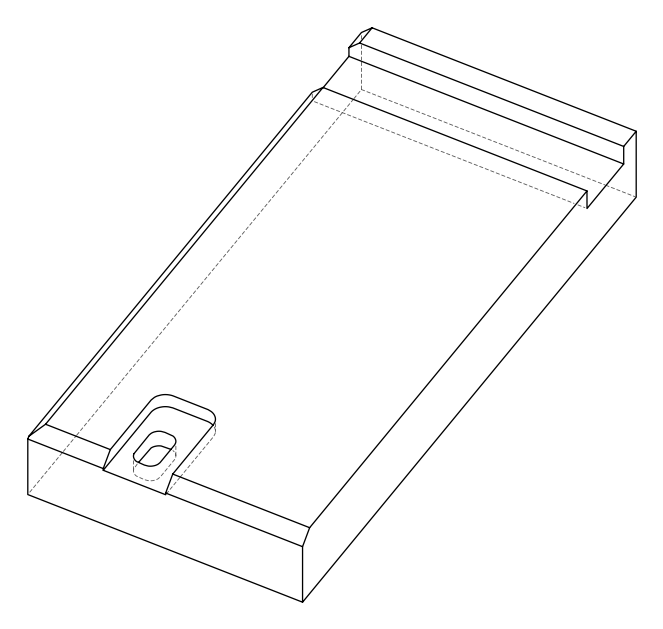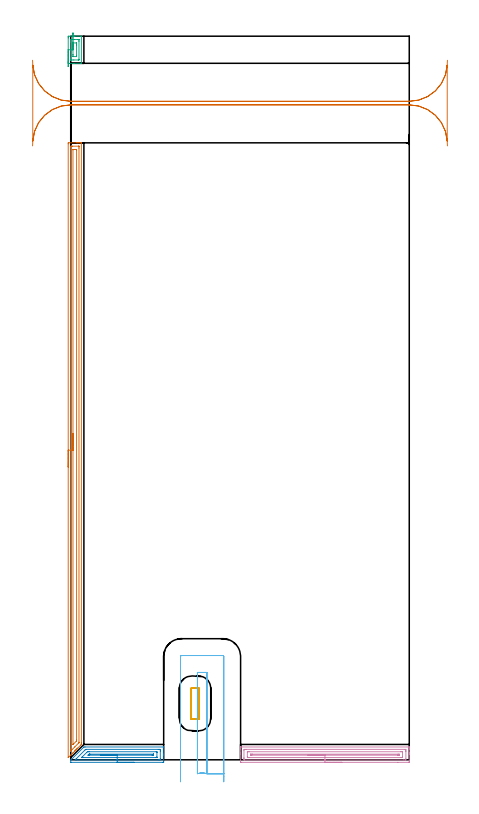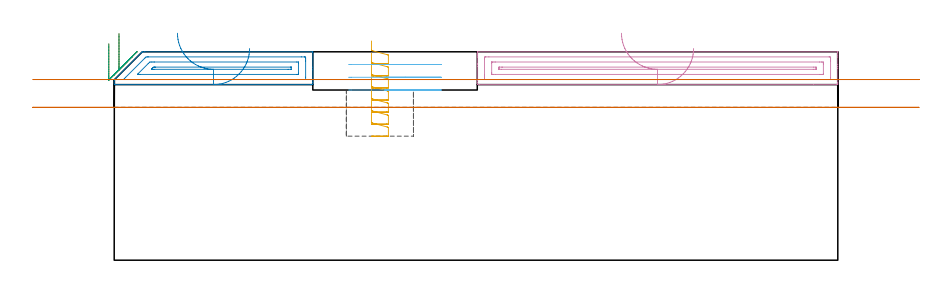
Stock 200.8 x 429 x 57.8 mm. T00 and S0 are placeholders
(PLAN: 7 operations, 3 tool changes, 20.5 min)
(1 AREA_MILL | FG_CHAMFER_SURFACE | UGT0205_001 | 8.88 min | 11258 mm3)
(2 AREA_MILL_1 | FG_CHAMFER_SURFACE_1 | UGT0205_001 | 1.83 min | 2313 mm3)
(3 AREA_MILL_2 | FG_CHAMFER_SURFACE_2 | UGT0205_001 | 0.6 min | 653 mm3)
(4 AREA_MILL_3 | FG_CHAMFER_SURFACE_3 | UGT0205_001 | 3.38 min | 4370 mm3)
(5 MILL_RECTANGULAR_POCKET | POCKET_RECTANGULAR_STRAIGHT | UGT0201_131 | Follow Part, ap 3.475, ae 75% | 1.35 min | 13093 mm3)
(6 MILL_SLOT | SLOT_PARTIAL_RECTANGULAR | UGT0201_104 | Follow Part, ap 5, ae 75% | 2 min | 27816 mm3)
(7 MILL_RECTANGULAR_SLOT | SLOT_RECTANGULAR | UGT0201_009 | Follow Part, ap 11.25, ae 75% | 2.41 min | 145322 mm3)
(TOOL UGT0205_001 | Chamfer Mill 20 x 3 x 45 deg. | D20 FL50 Z2)
(TOOL UGT0201_131 | Carbide End Mill 13.9 | D13.9 FL30 Z4)
(TOOL UGT0201_104 | End Mill 20 mm | D20 FL22 Z2)
(TOOL UGT0201_009 | End Mill 45 mm | D45 FL63 Z6)
(OP 1 AREA_MILL)
G17 G21 G94 G90
T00 M6
G54
G17 G0 G90 X-1.5 Y173.55 S1061 M3
G43 Z67.8 H0
Z60.
G94 G1 Y173.588 Z59.128 F250.
Y173.702 Z58.264
Y173.891 Z57.412
Y174.153 Z56.58
Y174.487 Z55.774
Y174.89 Z55.
Y175.358 Z54.264
Y175.89 Z53.572
Y176.479 Z52.929
Y177.122 Z52.34
Y177.814 Z51.809
Y178.55 Z51.34
Y179.324 Z50.937
Y180.13 Z50.603
Y180.962 Z50.341
Y181.814 Z50.152
Y182.678 Z50.038
Y183.55 Z50.
X-1.499 Y365.193 Z50.001
X-1.496 Y365.587 Z50.002
X-1.492 Y365.79 Z50.005
X-1.109 Y365.8 Z50.388
X3.277 Z54.771
X3.838 Z55.334
X4.154 Z55.65
X4.715 Z56.211
X5.031 Z56.526
X5.665 Z57.164
X6.017 Z57.517
X6.161 Y365.798 Z57.653
X6.298 Y365.79 Z57.788
X6.3 Y365.639 Z57.8
Y9.941
X6.293 Y9.099 Z57.793
X6.247 Y9.048 Z57.746
X5.909 Y8.707 Z57.406
X4.154 Y6.952 Z55.65
X4.018 Y6.817 Z55.516
X3.855 Y6.654 Z55.353
X3.716 Y6.514 Z55.211
X3.571 Y6.37 Z55.069
X3.424 Y6.223 Z54.922
X3.277 Y6.075 Z54.772
X3.125 Y5.924 Z54.623
X2.993 Y5.792 Z54.49
X2.839 Y5.636 Z54.334
X2.679 Y5.478 Z54.177
X2.562 Y5.361 Z54.059
X2.4 Y5.197 Z53.895
X2.232 Y5.032 Z53.73
X1.523 Y4.322 Z53.021
X1.341 Y4.139 Z52.837
X0.747 Y3.547 Z52.246
X0.061 Y2.86 Z51.56
X-1.339 Y1.461 Z50.161
X-1.493 Y1.319 Z50.006
X-1.5 Y1.461 Z50.
Y183.55
X-0.086 Z51.414
X-0.085 Y363.258 Z51.415
X-0.084 Y363.407 Z51.416
X-0.079 Y363.77 Z51.421
X0.269 Y363.791 Z51.769
X0.646 Y363.797 Z52.146
X1.137 Y363.8 Z52.637
X4.646 Z56.146
X4.818 Y363.797 Z56.318
X4.847 Y363.795 Z56.347
X4.873 Y363.791 Z56.373
X4.879 Y363.756 Z56.379
X4.883 Y363.558 Z56.383
X4.885 Y363.407 Z56.385
X4.886 Y362.663 Z56.386
X4.885 Y10.461 Z56.385
X4.884 Y10.275 Z56.384
X4.881 Y10.183 Z56.381
X4.879 Y10.141 Z56.379
X4.858 Y10.117 Z56.358
X4.689 Y9.941 Z56.189
X2.4 Y7.65 Z53.9
X0.646 Y5.895 Z52.146
X0.228 Y5.478 Z51.728
X0.069 Y5.321 Z51.569
X-0.007 Y5.249 Z51.493
X-0.069 Y5.192 Z51.431
X-0.079 Y5.322 Z51.421
X-0.082 Y5.478 Z51.418
X-0.085 Y5.941 Z51.415
X-0.086 Y6.222 Z51.414
Y183.55
X1.328 Z52.828
X1.329 Y361.622 Z52.829
X1.33 Y361.721 Z52.83
X1.333 Y361.769 Z52.833
X1.335 Y361.787 Z52.835
X1.355 Y361.793 Z52.855
X1.523 Y361.796 Z53.023
X2.225 Y361.8 Z53.725
X2.4 Z53.9
X3.103 Y361.799 Z54.603
X3.277 Y361.796 Z54.777
X3.451 Y361.79 Z54.951
X3.465 Y361.788 Z54.965
X3.467 Y361.775 Z54.967
X3.47 Y361.741 Z54.97
X3.471 Y361.688 Z54.971
Y361.622
Y11.726
X3.47 Y11.529 Z54.97
X3.467 Y11.331 Z54.967
X3.464 Y11.201 Z54.964
X3.448 Y11.159 Z54.948
X3.422 Y11.13 Z54.922
X3.277 Y10.978 Z54.777
X1.348 Y9.048 Z52.848
X1.34 Y9.044 Z52.84
X1.334 Y9.045 Z52.834
X1.332 Y9.048 Z52.832
X1.33 Y9.062 Z52.83
X1.329 Y9.246 Z52.829
X1.328 Y183.55 Z52.828
Y184.422 Z52.867
Y185.286 Z52.98
Y186.138 Z53.169
Y186.97 Z53.432
Y187.776 Z53.765
Y188.55 Z54.168
Y189.286 Z54.637
Y189.978 Z55.168
Y190.621 Z55.757
Y191.21 Z56.401
Y191.742 Z57.093
Y192.21 Z57.828
Y192.613 Z58.602
Y192.947 Z59.408
Y193.209 Z60.24
Y193.398 Z61.092
Y193.512 Z61.957
Y193.55 Z62.828
G0 Z67.8
M5
M2
(OP 2 AREA_MILL_1)
G17 G21 G94 G90
T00 M6
G54
G17 G0 G90 X37.55 Y-1.5 S1061 M3
G43 Z67.8 H0
Z58.7
G94 G1 X37.512 Z57.828 F250.
X37.398 Z56.964
X37.209 Z56.112
X36.947 Z55.28
X36.613 Z54.474
X36.21 Z53.7
X35.742 Z52.964
X35.21 Z52.272
X34.621 Z51.629
X33.978 Z51.04
X33.286 Z50.508
X32.55 Z50.04
X31.776 Z49.637
X30.97 Z49.303
X30.138 Z49.041
X29.286 Z48.852
X28.422 Z48.738
X27.55 Z48.7
X0.35 Y-1.499 Z48.701
X0.076 Y-1.496 Z48.704
X0.001 Y-1.492 Z48.706
X0. Y-0.211 Z49.986
X0.005 Y-0.2 Z49.997
X0.013 Y-0.186 Z50.011
X7.704 Y7.504 Z57.702
X7.805 Y7.597 Z57.789
X8.495 Y7.6 Z57.8
X55.024
X55.091 Y7.596 Z57.79
X55.094 Y7.583 Z57.777
X55.1 Y7.412 Z57.61
Y3.342 Z53.541
Y2.606 Z52.8
Y-0.949 Z49.247
X55.098 Y-1.466 Z48.73
X55.093 Y-1.491 Z48.705
X54.581 Y-1.5 Z48.7
X27.55
Y-0.086 Z50.114
X3.203 Y-0.085 Z50.115
X3.178
X2.602 Y-0.06 Z50.14
X2.887 Y0.232 Z50.432
X3.178 Y0.528 Z50.728
X8.495 Y5.845 Z56.045
X8.655 Y6. Z56.2
X8.822 Y6.16 Z56.36
X9.357 Y6.185 Z56.385
X9.382
X51.897 Y6.186 Z56.386
X52.784 Y6.185 Z56.385
X52.809 Y6.183 Z56.383
X53.09 Y6.16 Z56.36
X53.097 Y5.871 Z56.071
X53.099 Y5.271 Z55.471
X53.1 Y4.979 Z55.179
X53.099 Y0.538 Z50.738
X53.09 Y-0.06 Z50.14
X52.832 Y-0.084 Z50.116
X52.809 Y-0.085 Z50.115
X51.948 Y-0.086 Z50.114
X27.55
Y1.328 Z51.528
X7.11 Y1.329 Z51.529
X6.925 Y1.331 Z51.531
X6.723 Y1.335 Z51.535
X6.467 Y1.357 Z51.557
X6.609 Y1.506 Z51.706
X6.723 Y1.624 Z51.824
X9.432 Y4.332 Z54.532
X9.484 Y4.383 Z54.583
X9.886 Y4.765 Z54.965
X10.268 Y4.769 Z54.969
X10.767 Y4.771 Z54.971
X11.154 Y4.772 Z54.972
X50.649 Y4.771 Z54.971
X51.036 Y4.767 Z54.967
X51.082 Y4.765 Z54.965
X51.094 Y4.575 Z54.775
X51.099 Y4.447 Z54.647
X51.1 Y4.383 Z54.583
Y4.319 Z54.519
Y1.653 Z51.853
X51.098 Y1.589 Z51.789
X51.09 Y1.461 Z51.661
X51.075 Y1.335 Z51.535
X51.036 Y1.333 Z51.533
X50.537 Y1.329 Z51.529
X27.55 Y1.328 Z51.528
Y2.743 Z52.943
X11.017
X10.512 Y2.745 Z52.945
X10.339 Y2.748 Z52.948
X10.314 Y2.749 Z52.949
Y2.754 Z52.954
X10.344 Y2.79 Z52.99
X10.4 Y2.849 Z53.049
X10.539 Y2.99 Z53.19
X10.656 Y3.105 Z53.305
X10.776 Y3.22 Z53.42
X10.914 Y3.35 Z53.55
X11.078 Y3.355 Z53.555
X11.154 Y3.356 Z53.556
X11.291 Y3.357 Z53.557
X11.427
X48.967
X49.043 Y3.356 Z53.556
X49.079 Y3.353 Z53.553
X49.09 Y3.351 Z53.551
X49.091 Y3.339 Z53.539
X49.092 Y2.778 Z52.978
X49.085 Y2.749 Z52.949
X49.059 Y2.747 Z52.947
X48.99 Y2.745 Z52.945
X48.377 Y2.743 Z52.943
X48.241
X27.55
X26.678 Z52.981
X25.814 Z53.095
X24.962 Z53.283
X24.13 Z53.546
X23.324 Z53.88
X22.55 Z54.282
X21.814 Z54.751
X21.122 Z55.282
X20.479 Z55.872
X19.89 Z56.515
X19.358 Z57.207
X18.89 Z57.943
X18.487 Z58.716
X18.153 Z59.522
X17.891 Z60.354
X17.702 Z61.206
X17.588 Z62.071
X17.55 Z62.943
G0 Z67.8
M5
M2
(OP 3 AREA_MILL_2)
G17 G21 G94 G90
T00 M6
G54
G17 G0 G90 X-1.5 Y410.95 S1061 M3
G43 Z67.8 H0
Z60.
G94 G1 Y410.988 Z59.128 F250.
Y411.102 Z58.264
Y411.291 Z57.412
Y411.553 Z56.58
Y411.887 Z55.774
Y412.29 Z55.
Y412.758 Z54.264
Y413.29 Z53.572
Y413.879 Z52.929
Y414.522 Z52.34
Y415.214 Z51.809
Y415.95 Z51.34
Y416.724 Z50.937
Y417.53 Z50.603
Y418.362 Z50.341
Y419.214 Z50.152
Y420.078 Z50.038
Y420.95 Z50.
Y427.992
X-1.499 Y428.482 Z50.001
X-1.494 Y428.872 Z50.003
X-1.491 Y428.991 Z50.005
X-1.109 Y429. Z50.387
X1.523 Z53.017
X2.253 Z53.751
X2.4 Z53.898
X6.169 Z57.667
X6.237 Y428.997 Z57.731
X6.296 Y428.99 Z57.79
X6.3 Y428.925 Z57.8
Y412.974
X6.296 Y412.91 Z57.79
X6.237 Y412.903 Z57.731
X6.169 Y412.9 Z57.667
X2.253 Z53.751
X1.523 Z53.017
X-1.109 Y412.901 Z50.387
X-1.326 Y412.904 Z50.17
X-1.491 Y412.909 Z50.005
X-1.494 Y413.028 Z50.002
X-1.499 Y413.418 Z50.001
X-1.5 Y413.813 Z50.
Y420.95
X-0.086 Z51.414
Y425.677
Y426.563
X-0.085 Y426.71 Z51.415
X-0.082 Y426.895 Z51.418
X-0.079 Y426.978 Z51.421
X0.072 Y426.99 Z51.572
X0.361 Y426.998 Z51.861
X2.113 Y427. Z53.613
X4.154 Z55.654
X4.746 Y426.999 Z56.246
X4.838 Y426.994 Z56.338
X4.877 Y426.99 Z56.377
X4.882 Y426.861 Z56.382
X4.884 Y426.71 Z56.384
X4.886 Y425.971 Z56.386
Y415.337
X4.885 Y415.19 Z56.385
X4.882 Y415.005 Z56.382
X4.879 Y414.922 Z56.379
X4.728 Y414.91 Z56.228
X4.439 Y414.902 Z55.939
X1.81 Y414.9 Z53.31
X0.646 Z52.146
X0.054 Y414.901 Z51.554
X-0.038 Y414.906 Z51.462
X-0.077 Y414.91 Z51.423
X-0.082 Y415.039 Z51.418
X-0.084 Y415.19 Z51.416
X-0.086 Y415.929 Z51.414
Y420.95
X1.328 Z52.828
X1.329 Y424.247 Z52.829
X1.334 Y424.938 Z52.834
X1.335 Y424.978 Z52.835
X1.4 Y424.99 Z52.9
X1.463 Y424.998 Z52.963
X3.277 Y424.999 Z54.777
X3.339 Y424.997 Z54.839
X3.456 Y424.99 Z54.956
X3.464 Y424.938 Z54.964
X3.468 Y424.745 Z54.968
X3.471 Y424.052 Z54.971
X3.472 Y423.855 Z54.972
X3.471 Y417.653 Z54.971
X3.466 Y416.962 Z54.966
X3.465 Y416.922 Z54.965
X3.4 Y416.91 Z54.9
X3.337 Y416.902 Z54.837
X1.523 Y416.901 Z53.023
X1.461 Y416.903 Z52.961
X1.344 Y416.91 Z52.844
X1.336 Y416.962 Z52.836
X1.332 Y417.155 Z52.832
X1.329 Y417.848 Z52.829
Y418.045
X1.328 Y420.95 Z52.828
Y421.822 Z52.867
Y422.687 Z52.98
Y423.538 Z53.169
Y424.37 Z53.432
Y425.176 Z53.765
Y425.95 Z54.168
Y426.686 Z54.637
Y427.378 Z55.168
Y428.021 Z55.757
Y428.61 Z56.401
Y429.142 Z57.093
Y429.61 Z57.828
Y430.013 Z58.602
Y430.347 Z59.408
Y430.609 Z60.24
Y430.798 Z61.092
Y430.912 Z61.957
Y430.95 Z62.828
G0 Z67.8
M5
M2
(OP 4 AREA_MILL_3)
G17 G21 G94 G90
T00 M6
G54
G17 G0 G90 X160.7 Y-1.5 S1061 M3
G43 Z67.8 H0
Z58.7
G94 G1 X160.662 Z57.828 F250.
X160.548 Z56.964
X160.359 Z56.112
X160.097 Z55.28
X159.763 Z54.474
X159.36 Z53.7
X158.892 Z52.964
X158.36 Z52.272
X157.771 Z51.629
X157.128 Z51.04
X156.436 Z50.508
X155.7 Z50.04
X154.926 Z49.637
X154.12 Z49.303
X153.288 Z49.041
X152.437 Z48.852
X151.572 Z48.738
X150.7 Z48.7
X101.278
X100.732 Y-1.493 Z48.704
X100.707 Y-1.491 Z48.705
X100.703 Y-0.949 Z49.248
X100.7 Y-0.372 Z49.825
Y3.494 Z53.689
Y4.118 Z54.315
Y4.383 Z54.58
Y6.16 Z56.355
Y6.689 Z56.888
Y7.049 Z57.247
Y7.272 Z57.471
X100.707 Y7.57 Z57.761
X100.71 Y7.597 Z57.788
X100.833 Y7.6 Z57.8
X200.567
X200.69 Y7.597 Z57.788
X200.693 Y7.57 Z57.761
X200.7 Y7.272 Z57.47
Y6.689 Z56.888
Y6.16 Z56.355
Y4.118 Z54.316
Y3.494 Z53.689
Y3.053 Z53.247
Y-0.949 Z49.248
X200.698 Y-1.263 Z48.934
X200.69 Y-1.492 Z48.705
X200.461 Y-1.499 Z48.699
X193.944 Y-1.5 Z48.7
X150.7
Y-0.086 Z50.114
X103.084 Y-0.085 Z50.115
X103.059 Y-0.084 Z50.116
X102.71 Y-0.06 Z50.14
X102.702 Y0.296 Z50.496
X102.7 Y0.828 Z51.028
Y1.187 Z51.387
X102.702 Y5.628 Z55.828
X102.71 Y6.16 Z56.36
X103.035 Y6.184 Z56.384
X103.059 Y6.185 Z56.385
X103.924 Y6.186 Z56.386
X198.316 Y6.185 Z56.385
X198.341 Y6.184 Z56.384
X198.69 Y6.16 Z56.36
X198.698 Y5.804 Z56.004
X198.7 Y5.271 Z55.471
Y4.913 Z55.113
X198.699 Y0.472 Z50.672
X198.69 Y-0.06 Z50.14
X198.365 Y-0.084 Z50.116
X198.341 Y-0.085 Z50.115
X197.476 Y-0.086 Z50.114
X150.7
Y1.328 Z51.528
X105.73 Y1.329 Z51.529
X105.228 Y1.33 Z51.53
X104.84 Y1.333 Z51.533
X104.72 Y1.335 Z51.535
X104.708 Y1.578 Z51.778
X104.703 Y1.717 Z51.917
X104.701 Y1.856 Z52.056
Y4.522 Z54.722
X104.706 Y4.662 Z54.862
X104.71 Y4.752 Z54.952
X104.724 Y4.765 Z54.965
X104.743 Y4.767 Z54.967
X104.84 Y4.769 Z54.969
X105.341 Y4.771 Z54.971
X105.73
X195.67
X196.172 Y4.77 Z54.97
X196.56 Y4.766 Z54.966
X196.68 Y4.765 Z54.965
X196.692 Y4.522 Z54.722
X196.697 Y4.383 Z54.583
X196.699 Y4.244 Z54.444
Y1.578 Z51.778
X196.694 Y1.438 Z51.638
X196.69 Y1.347 Z51.547
X196.676 Y1.335 Z51.535
X196.657 Y1.333 Z51.533
X196.56 Y1.331 Z51.531
X196.059 Y1.329 Z51.529
X195.67 Y1.328 Z51.528
X150.7
Y2.743 Z52.943
X107.374
X106.759 Y2.748 Z52.948
X106.722 Y2.749 Z52.949
X106.71 Y2.777 Z52.977
X106.706 Y2.867 Z53.067
X106.704 Y3.05 Z53.25
X106.706 Y3.232 Z53.432
X106.71 Y3.323 Z53.523
X106.722 Y3.351 Z53.551
X106.762 Y3.353 Z53.553
X106.895 Y3.355 Z53.555
X107.511 Y3.357 Z53.557
X107.649
X194.027
X194.641 Y3.351 Z53.551
X194.678
X194.69 Y3.323 Z53.523
X194.694 Y3.232 Z53.432
X194.696 Y3.05 Z53.25
X194.694 Y2.867 Z53.067
X194.69 Y2.777 Z52.977
X194.678 Y2.749 Z52.949
X194.637 Y2.748 Z52.948
X194.026 Y2.743 Z52.943
X193.889
X150.7
X149.828 Z52.981
X148.964 Z53.095
X148.112 Z53.283
X147.28 Z53.546
X146.474 Z53.88
X145.7 Z54.282
X144.964 Z54.751
X144.272 Z55.282
X143.629 Z55.872
X143.04 Z56.515
X142.509 Z57.207
X142.04 Z57.943
X141.637 Z58.716
X141.303 Z59.522
X141.041 Z60.354
X140.852 Z61.206
X140.738 Z62.071
X140.7 Z62.943
G0 Z67.8
M5
M2
(OP 5 MILL_RECTANGULAR_POCKET)
G17 G21 G94 G90
T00 M6
G54
G17 G0 G90 X71.35 Y34.048 S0 M3
G43 Z67.8 H0
Z60.8
G94 G1 Y24.5 Z58.241 F250.
Y24.433 Z58.223
X71.394 Y24.295 Z58.185
X71.478 Y24.178 Z58.146
X71.595 Y24.094 Z58.107
X71.733 Y24.05 Z58.069
X75.667 Z57.014
X75.805 Y24.094 Z56.976
X75.922 Y24.178 Z56.937
X76.006 Y24.295 Z56.898
X76.05 Y24.433 Z56.86
Y24.5 Z56.842
Y33.4 Z54.457
Y42.3 F500.
G3 X75.6 Y42.75 R0.45
G1 X71.8
G3 X71.35 Y42.3 R0.45
G1 Y24.5
G3 X71.8 Y24.05 R0.45
G1 X75.6
G3 X76.05 Y24.5 R0.45
G1 Y33.4
Y34.4
G0 X71.35 Y34.048 Z57.457
G1 Y24.5 Z54.899 F250.
Y24.433 Z54.881
X71.394 Y24.295 Z54.842
X71.478 Y24.178 Z54.803
X71.595 Y24.094 Z54.765
X71.733 Y24.05 Z54.726
X75.667 Z53.672
X75.805 Y24.094 Z53.633
X75.922 Y24.178 Z53.594
X76.006 Y24.295 Z53.556
X76.05 Y24.433 Z53.517
Y24.5 Z53.499
Y33.4 Z51.114
Y42.3 F500.
G3 X75.6 Y42.75 R0.45
G1 X71.8
G3 X71.35 Y42.3 R0.45
G1 Y24.5
G3 X71.8 Y24.05 R0.45
G1 X75.6
G3 X76.05 Y24.5 R0.45
G1 Y33.4
Y34.4
G0 X71.35 Y34.048 Z54.114
G1 Y24.5 Z51.556 F250.
Y24.433 Z51.538
X71.394 Y24.295 Z51.499
X71.478 Y24.178 Z51.46
X71.595 Y24.094 Z51.422
X71.733 Y24.05 Z51.383
X75.667 Z50.329
X75.805 Y24.094 Z50.29
X75.922 Y24.178 Z50.251
X76.006 Y24.295 Z50.213
X76.05 Y24.433 Z50.174
Y24.5 Z50.156
Y33.4 Z47.771
Y42.3 F500.
G3 X75.6 Y42.75 R0.45
G1 X71.8
G3 X71.35 Y42.3 R0.45
G1 Y24.5
G3 X71.8 Y24.05 R0.45
G1 X75.6
G3 X76.05 Y24.5 R0.45
G1 Y33.4
Y34.4
G0 X71.35 Y34.048 Z50.771
G1 Y24.5 Z48.213 F250.
Y24.433 Z48.195
X71.394 Y24.295 Z48.156
X71.478 Y24.178 Z48.118
X71.595 Y24.094 Z48.079
X71.733 Y24.05 Z48.04
X75.667 Z46.986
X75.805 Y24.094 Z46.947
X75.922 Y24.178 Z46.909
X76.006 Y24.295 Z46.87
X76.05 Y24.433 Z46.831
Y24.5 Z46.813
Y33.4 Z44.429
Y42.3 F500.
G3 X75.6 Y42.75 R0.45
G1 X71.8
G3 X71.35 Y42.3 R0.45
G1 Y24.5
G3 X71.8 Y24.05 R0.45
G1 X75.6
G3 X76.05 Y24.5 R0.45
G1 Y33.4
Y34.4
G0 X71.35 Y34.048 Z47.429
G1 Y24.5 Z44.87 F250.
Y24.433 Z44.852
X71.394 Y24.295 Z44.813
X71.478 Y24.178 Z44.775
X71.595 Y24.094 Z44.736
X71.733 Y24.05 Z44.697
X75.667 Z43.643
X75.805 Y24.094 Z43.604
X75.922 Y24.178 Z43.566
X76.006 Y24.295 Z43.527
X76.05 Y24.433 Z43.488
Y24.5 Z43.47
Y33.4 Z41.086
Y42.3 F500.
G3 X75.6 Y42.75 R0.45
G1 X71.8
G3 X71.35 Y42.3 R0.45
G1 Y24.5
G3 X71.8 Y24.05 R0.45
G1 X75.6
G3 X76.05 Y24.5 R0.45
G1 Y33.4
Y34.4
G0 X71.35 Y34.048 Z44.086
G1 Y24.5 Z41.527 F250.
Y24.433 Z41.509
X71.394 Y24.295 Z41.471
X71.478 Y24.178 Z41.432
X71.595 Y24.094 Z41.393
X71.733 Y24.05 Z41.355
X75.667 Z40.3
X75.805 Y24.094 Z40.262
X75.922 Y24.178 Z40.223
X76.006 Y24.295 Z40.184
X76.05 Y24.433 Z40.146
Y24.5 Z40.128
Y33.4 Z37.743
Y42.3 F500.
G3 X75.6 Y42.75 R0.45
G1 X71.8
G3 X71.35 Y42.3 R0.45
G1 Y24.5
G3 X71.8 Y24.05 R0.45
G1 X75.6
G3 X76.05 Y24.5 R0.45
G1 Y33.4
Y34.4
G0 X71.35 Y34.048 Z40.743
G1 Y24.5 Z38.184 F250.
Y24.433 Z38.166
X71.394 Y24.295 Z38.128
X71.478 Y24.178 Z38.089
X71.595 Y24.094 Z38.05
X71.733 Y24.05 Z38.012
X75.667 Z36.957
X75.805 Y24.094 Z36.919
X75.922 Y24.178 Z36.88
X76.006 Y24.295 Z36.841
X76.05 Y24.433 Z36.803
Y24.5 Z36.785
Y33.4 Z34.4
Y42.3 F500.
G3 X75.6 Y42.75 R0.45
G1 X71.8
G3 X71.35 Y42.3 R0.45
G1 Y24.5
G3 X71.8 Y24.05 R0.45
G1 X75.6
G3 X76.05 Y24.5 R0.45
G1 Y33.4
Y34.4
G0 Z67.8
M5
M2
(OP 6 MILL_SLOT)
G17 G21 G94 G90
T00 M6
G54
G17 G0 G90 X90.7 Y-13. S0 M3
G43 Z67.8 H0
Z54.267
G94 G1 Y-10. F250.
Y-8.22 F500.
X80.7
G3 X75.1 Y-8.22 R10.
G1 Y51.8
X80.7
Y-8.22
X90.7
Y61.2
G3 X90.1 Y61.8 R0.6
G1 X65.7
G3 X65.1 Y61.2 R0.6
G1 Y-10.
Y-13. F250.
G0 X90.7 Z50.733
G1 Y-10.
Y-8.22 F500.
X80.7
G3 X75.1 Y-8.22 R10.
G1 Y51.8
X80.7
Y-8.22
X90.7
Y61.2
G3 X90.1 Y61.8 R0.6
G1 X65.7
G3 X65.1 Y61.2 R0.6
G1 Y-10.
Y-13. F250.
G0 X90.7 Z47.2
G1 Y-10.
Y-8.22 F500.
X80.7
G3 X75.1 Y-8.22 R10.
G1 Y51.8
X80.7
Y-8.22
X90.7
Y61.2
G3 X90.1 Y61.8 R0.6
G1 X65.7
G3 X65.1 Y61.2 R0.6
G1 Y-10.
Y-13. F250.
G0 Z67.8
M5
M2
(OP 7 MILL_RECTANGULAR_SLOT)
G17 G21 G94 G90
T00 M6
G54
G17 G0 G90 X223.325 Y414.734 S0 M3
G43 Z67.8 H0
Z50.1
G94 G1 X223.17 Y411.738 F250.
G2 X200.7 Y390.4 R22.5 F500.
G1 X0.
G2 X-22.47 Y411.738 R22.5
G1 X-22.5
Y366.962
X-22.47
G2 X0. Y388.3 R22.5
G1 X200.7
G2 X223.17 Y366.962 R22.5
G1 X223.325 Y363.966 F250.
G0 Z67.8
X-22.625
Z42.4
G1 X-22.47 Y366.962
G2 X0. Y388.3 R22.5 F500.
G1 X200.7
G2 X223.17 Y366.962 R22.5
G1 X223.2
Y411.738
X223.17
G2 X200.7 Y390.4 R22.5
G1 X0.
G2 X-22.47 Y411.739 R22.5
G1 X-22.625 Y414.735 F250.
G0 Z67.8
M5
M2
